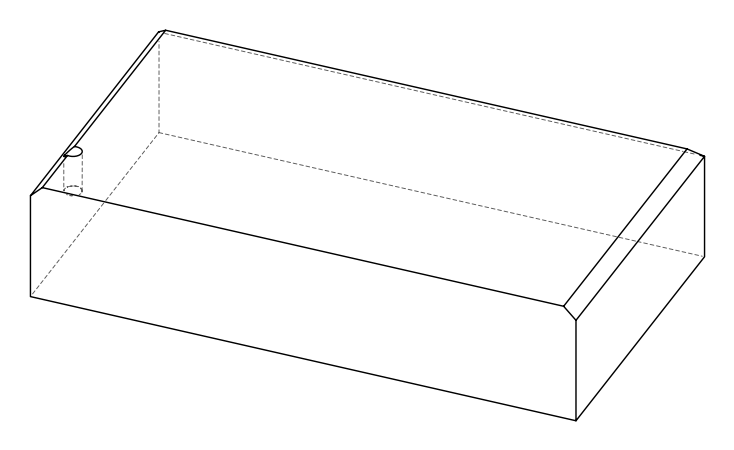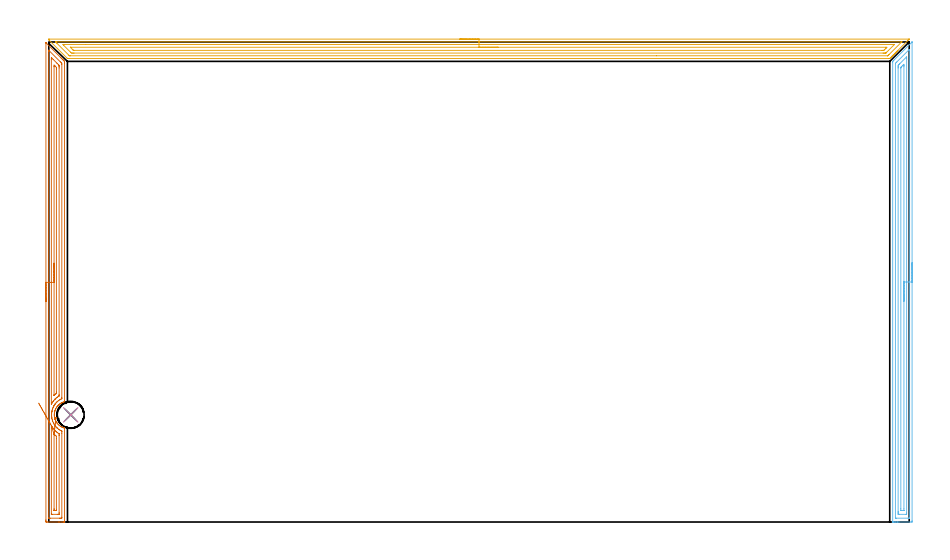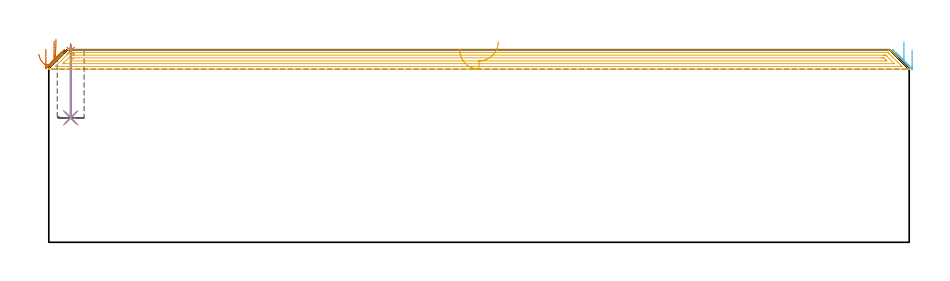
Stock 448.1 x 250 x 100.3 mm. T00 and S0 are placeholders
(PLAN: 7 operations, 4 tool changes, 30.9 min)
(1 SPOT_DRILL | STEP1POCKET | NXT0321_9005460120000 | 0.03 min | 3 mm3)
(2 DRILL_BLIND_HOLE_INTO_CENTER | STEP1POCKET | NXT0301_056 | 0.15 min | 1936 mm3)
(3 DRILL_TO_ENLARGE_BLIND_HOLE | STEP1POCKET | UGT0301_374 | 0.15 min | 2756 mm3)
(4 BORE_BLIND_HOLE | STEP1POCKET | UGT0332_064 | 0.15 min | 754 mm3)
(5 AREA_MILL | FG_CHAMFER_SURFACE | UGT0205_001 | 14.27 min | 22844 mm3)
(6 AREA_MILL_1 | FG_CHAMFER_SURFACE_1 | UGT0205_001 | 8.07 min | 12414 mm3)
(7 AREA_MILL_2 | FG_CHAMFER_SURFACE_2 | UGT0205_001 | 8.04 min | 11328 mm3)
(TOOL NXT0321_9005460120000 | NC Spot Drill, 142deg, 12mm, Carbide, Uncoated | D12 PA142 FL30 Z2)
(TOOL NXT0301_056 | Carbide Drill 8.5mm [860.1-0850-026A1-MM 2214] | D8.5 PA140 FL47 Z2)
(TOOL UGT0301_374 | Twist Drill Flat Bottom 13 mm | D13 PA180 FL101 Z2)
(TOOL UGT0332_064 | 14 mm Boring Bar Slip Fit | D14)
(TOOL UGT0205_001 | Chamfer Mill 20 x 3 x 45 deg. | D20 FL50 Z2)
(OP 1 SPOT_DRILL)
G17 G21 G94 G90
T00 M6
G54
G17 G0 G90 X11.4 Y55.8 S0 M3
G43 Z110.3 H0
G94 G81 G98 Z99.693 F250. R103.3
G80
M5
M2
(OP 2 DRILL_BLIND_HOLE_INTO_CENTER)
G17 G21 G94 G90
T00 M6
G54
G17 G0 G90 X11.4 Y55.8 S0 M3
G43 Z110.3 H1
G94 G81 G98 Z64.8 F250. R102.3
G80
M5
M2
(OP 3 DRILL_TO_ENLARGE_BLIND_HOLE)
G17 G21 G94 G90
T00 M6
G54
G17 G0 G90 X11.4 Y55.8 S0 M3
G43 Z110.3 H0
G94 G73 G98 Z64.8 F250. Q11.833 R102.3
G80
M5
M2
(OP 4 BORE_BLIND_HOLE)
G17 G21 G94 G90
T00 M6
G54
G17 G0 G90 X11.4 Y55.8 S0 M3
G43 Z110.3 H0
G94 G85 G98 Z64.8 F250. R102.3
G80
M5
M2
(OP 5 AREA_MILL)
G17 G21 G94 G90
T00 M6
G54
G17 G0 G90 X214.05 Y251.5 S1061 M3
G43 Z110.3 H0
Z100.2
G94 G1 X214.088 Z99.328 F250.
X214.202 Z98.463
X214.391 Z97.612
X214.653 Z96.78
X214.987 Z95.974
X215.39 Z95.2
X215.859 Z94.464
X216.39 Z93.772
X216.979 Z93.129
X217.622 Z92.54
X218.314 Z92.008
X219.05 Z91.54
X219.824 Z91.137
X220.63 Z90.803
X221.462 Z90.541
X222.314 Z90.352
X223.178 Z90.238
X224.05 Z90.2
X447.971
X448.073 Y251.495 Z90.203
X448.082 Y251.493 Z90.205
X448.073 Y251.472 Z90.226
X447.599 Y250.999 Z90.701
X447.212 Y250.61 Z91.087
X442.203 Y245.602 Z96.097
X442.16 Y245.558 Z96.139
X442.115 Y245.514 Z96.185
X441.907 Y245.306 Z96.393
X441.863 Y245.261 Z96.436
X441.817 Y245.216 Z96.483
X441.61 Y245.01 Z96.689
X441.565 Y244.964 Z96.733
X441.519 Y244.918 Z96.78
X441.314 Y244.713 Z96.986
X441.268 Y244.667 Z97.03
X441.221 Y244.621 Z97.078
X441.017 Y244.417 Z97.282
X440.971 Y244.37 Z97.327
X440.923 Y244.323 Z97.376
X440.721 Y244.12 Z97.579
X440.674 Y244.073 Z97.624
X440.625 Y244.025 Z97.674
X440.424 Y243.824 Z97.875
X440.377 Y243.775 Z97.922
X440.327 Y243.727 Z97.972
X440.128 Y243.527 Z98.172
X440.08 Y243.478 Z98.219
X440.03 Y243.429 Z98.27
X439.831 Y243.231 Z98.468
X439.783 Y243.181 Z98.516
X439.732 Y243.131 Z98.568
X439.535 Y242.934 Z98.765
X439.485 Y242.884 Z98.813
X439.434 Y242.833 Z98.866
X439.238 Y242.638 Z99.061
X439.188 Y242.587 Z99.11
X439.136 Y242.535 Z99.164
X438.942 Y242.342 Z99.357
X438.891 Y242.29 Z99.407
X438.838 Y242.237 Z99.462
X438.646 Y242.045 Z99.654
X438.594 Y241.992 Z99.704
X438.54 Y241.939 Z99.759
X438.426 Y241.826 Z99.873
X438.133 Y241.532 Z100.165
X438.003 Y241.405 Z100.291
X437.646 Y241.4 Z100.3
X10.454
X9.693 Y241.405 Z100.29
X9.56 Y241.54 Z100.16
X0.16 Y250.939 Z90.76
X0.01 Y251.098 Z90.594
X0.001 Y251.257 Z90.436
X0. Y251.499 Z90.199
X0.027 Y251.5 Z90.2
X0.174
X224.05
Y250.086 Z91.614
X443.972
X444.112 Y250.084 Z91.616
X444.204 Y250.081 Z91.619
X444.221 Y250.078 Z91.622
Y250.077 Z91.623
X444.209 Y250.061 Z91.639
X444.166 Y250.016 Z91.684
X444.035 Y249.884 Z91.816
X437.646 Y243.496 Z98.204
X437.339 Y243.191 Z98.509
X437.027 Y242.884 Z98.816
X436.972 Y242.833 Z98.867
X436.936 Y242.821 Z98.879
X436.892 Y242.818 Z98.882
X436.822 Y242.815 Z98.885
X316.515 Y242.814 Z98.886
X11.278 Y242.815 Z98.885
X11.138 Y242.816 Z98.884
X10.859 Y242.821 Z98.879
X10.734 Y242.827 Z98.873
X10.713 Y242.844 Z98.856
X10.669 Y242.884 Z98.816
X10.454 Y243.096 Z98.604
X4.198 Y249.352 Z92.348
X3.537 Y250.016 Z91.684
X3.494 Y250.062 Z91.638
X3.482 Y250.078 Z91.622
X3.639 Y250.081 Z91.619
X3.918 Y250.085 Z91.615
X4.058 Y250.086 Z91.614
X4.128
X224.05
Y248.672 Z93.028
X440.076 Y248.671 Z93.029
X440.327 Y248.668 Z93.032
X440.344 Y248.666 Z93.034
X440.352 Y248.662 Z93.038
X440.348 Y248.652 Z93.048
X440.341 Y248.642 Z93.058
X440.327 Y248.627 Z93.073
X436.368 Y244.667 Z97.033
X436.112 Y244.414 Z97.286
X436.025 Y244.33 Z97.37
X435.954 Y244.265 Z97.435
X435.91 Y244.235 Z97.465
X435.859 Y244.234 Z97.466
X435.403 Y244.23 Z97.47
X434.965 Y244.229 Z97.471
X434.511 Y244.228 Z97.472
X13.135 Y244.229 Z97.471
X12.68
X12.241 Y244.232 Z97.468
X11.78 Y244.235 Z97.465
X11.348 Y244.652 Z97.048
X11.332 Y244.667 Z97.033
X7.773 Y248.226 Z93.474
X7.34 Y248.665 Z93.035
X7.773 Y248.668 Z93.032
X8.228 Y248.671 Z93.029
X19.195 Y248.672 Z93.028
X224.05
Y247.257 Z94.443
X435.944
X436.484 Y247.25 Z94.45
X436.223 Y246.978 Z94.722
X436.069 Y246.819 Z94.881
X435.859 Y246.607 Z95.093
X435.701 Y246.45 Z95.25
X435.332 Y246.084 Z95.616
X434.965 Y245.724 Z95.976
X434.875 Y245.649 Z96.051
X434.071 Y245.643 Z96.057
X433.987
X13.05
X12.849 Y245.647 Z96.053
X12.827 Y245.649 Z96.051
X12.787 Y245.674 Z96.026
X12.652 Y245.802 Z95.898
X12.486 Y245.964 Z95.736
X12.241 Y246.207 Z95.493
X11.348 Y247.101 Z94.599
X11.254 Y247.197 Z94.503
X11.229 Y247.225 Z94.475
X11.212 Y247.247 Z94.453
X11.241 Y247.25 Z94.45
X11.348 Y247.255 Z94.445
X11.432 Y247.257 Z94.443
X224.05
X224.922 Z94.481
X225.787 Z94.595
X226.638 Z94.783
X227.47 Z95.046
X228.276 Z95.38
X229.05 Z95.782
X229.786 Z96.251
X230.478 Z96.782
X231.121 Z97.372
X231.71 Z98.015
X232.242 Z98.707
X232.71 Z99.443
X233.113 Z100.216
X233.447 Z101.022
X233.709 Z101.854
X233.898 Z102.706
X234.012 Z103.571
X234.05 Z104.443
G0 Z110.3
M5
M2
(OP 6 AREA_MILL_1)
G17 G21 G94 G90
T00 M6
G54
G17 G0 G90 X449.6 Y135. S1061 M3
G43 Z110.3 H0
Z100.2
G94 G1 Y134.962 Z99.328 F250.
Y134.848 Z98.464
Y134.659 Z97.612
Y134.397 Z96.78
Y134.063 Z95.974
Y133.66 Z95.2
Y133.192 Z94.464
Y132.66 Z93.772
Y132.071 Z93.129
Y131.428 Z92.54
Y130.736 Z92.009
Y130. Z91.54
Y129.226 Z91.137
Y128.42 Z90.803
Y127.588 Z90.541
Y126.737 Z90.352
Y125.872 Z90.238
Y125. Z90.2
X449.599 Y0.596 Z90.201
X449.595 Y0.008 Z90.202
X449.594 Y0.005 Z90.204
X449.008 Y0. Z90.79
X442.767 Z97.027
X442.176 Z97.621
X441.875 Z97.921
X441.284 Z98.512
X440.984 Z98.811
X440.383 Z99.416
X440.092 Z99.707
X439.899 Z99.9
X439.549 Z100.242
X439.5 Z100.29
Y0.005 Z100.291
Y0.149 Z100.3
X439.502 Y239.594 Z100.298
X439.507 Y239.852 Z100.289
X439.509 Y239.909 Z100.285
X439.665 Y240.067 Z100.131
X440.071 Y240.471 Z99.729
X449.301 Y249.701 Z90.498
X449.453 Y249.855 Z90.343
X449.598 Y249.998 Z90.2
X449.599 Z90.199
X449.6 Y249.897 Z90.2
Y125.
X448.186 Z91.614
Y2.31
X448.179 Y2.016 Z91.621
X448.162 Y2.01 Z91.638
X448.116 Y2.007 Z91.684
X447.603 Y2.001 Z92.197
X441.363 Z98.437
X440.984 Y2.006 Z98.816
X440.931 Y2.009 Z98.869
X440.921 Y2.011 Z98.879
X440.918 Y2.078 Z98.882
X440.916 Y2.171 Z98.884
X440.914 Y2.449 Z98.886
X440.917 Y238.703 Z98.883
X440.918 Y238.768 Z98.882
X440.923 Y238.836 Z98.877
X440.927 Y238.866 Z98.873
X440.941 Y238.883 Z98.859
X440.984 Y238.931 Z98.816
X441.314 Y239.264 Z98.486
X441.644 Y239.594 Z98.156
X448.001 Y245.951 Z91.799
X448.116 Y246.064 Z91.684
X448.156 Y246.1 Z91.644
X448.178 Y246.118 Z91.622
X448.181 Y246.045 Z91.619
X448.185 Y245.906 Z91.615
Y245.837
X448.186 Y245.767 Z91.614
Y125.
X446.772 Z93.028
X446.771 Y4.617 Z93.029
X446.768 Y4.163 Z93.032
X446.765 Y4.055 Z93.035
X446.762 Y4.01 Z93.038
X446.659 Y4.006 Z93.141
X446.495 Y4.001 Z93.305
X442.929 Z96.871
X442.767 Y4.004 Z97.033
X442.604 Y4.01 Z97.196
X442.335 Y4.027 Z97.465
X442.333 Y4.163 Z97.467
X442.33 Y4.6 Z97.47
X442.329 Y5.055 Z97.471
X442.328 Y5.494 Z97.472
X442.331 Y236.464 Z97.469
X442.332 Y236.919 Z97.468
X442.333 Y237.353 Z97.467
X442.338 Y237.811 Z97.462
X442.544 Y238.033 Z97.256
X442.767 Y238.264 Z97.033
X442.985 Y238.485 Z96.815
X443.201 Y238.703 Z96.599
X446.77 Y242.27 Z93.03
X446.771 Y241.378 Z93.029
X446.772 Y125. Z93.028
X445.357 Z94.443
Y6.839
X445.352 Y6.036 Z94.448
X445.351 Y6.014 Z94.449
X445.335 Y6.01 Z94.465
X445.283 Y6.005 Z94.517
X445.179 Y6.002 Z94.621
X444.106 Y6. Z95.694
X443.911 Y6.001 Z95.889
X443.813 Y6.004 Z95.987
X443.765 Y6.009 Z96.035
X443.749 Y6.012 Z96.051
X443.743 Y6.839 Z96.057
X443.745 Y236.43 Z96.055
X443.747 Y236.631 Z96.053
X443.749 Y236.731 Z96.051
X443.752 Y236.778 Z96.048
X443.769 Y236.809 Z96.031
X443.871 Y236.919 Z95.929
X444.209 Y237.26 Z95.591
X444.55 Y237.602 Z95.25
X444.759 Y237.811 Z95.041
X444.855 Y237.905 Z94.945
X445.103 Y238.149 Z94.697
X445.339 Y238.379 Z94.461
X445.355 Y237.898 Z94.445
X445.356 Y237.811 Z94.444
X445.357 Y237.115 Z94.443
Y125.
Y124.128 Z94.481
Y123.264 Z94.595
Y122.412 Z94.783
Y121.58 Z95.046
Y120.774 Z95.38
Y120. Z95.782
Y119.264 Z96.251
Y118.572 Z96.782
Y117.929 Z97.372
Y117.34 Z98.015
Y116.809 Z98.707
Y116.34 Z99.443
Y115.937 Z100.216
Y115.603 Z101.022
Y115.341 Z101.854
Y115.152 Z102.706
Y115.038 Z103.571
Y115. Z104.443
G0 Z110.3
M5
M2
(OP 7 AREA_MILL_2)
G17 G21 G94 G90
T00 M6
G54
G17 G0 G90 X-1.5 Y114.8 S1061 M3
G43 Z110.3 H0
Z100.6
G94 G1 Y114.838 Z99.728 F250.
Y114.952 Z98.864
Y115.141 Z98.012
Y115.403 Z97.18
Y115.737 Z96.374
Y116.14 Z95.6
Y116.609 Z94.864
Y117.14 Z94.172
Y117.729 Z93.529
Y118.372 Z92.94
Y119.064 Z92.408
Y119.8 Z91.94
Y120.574 Z91.537
Y121.38 Z91.203
Y122.212 Z90.941
Y123.064 Z90.752
Y123.929 Z90.638
Y124.8 Z90.6
Y249.577
X-1.498 Y249.59 Z90.602
X-1.495 Y249.591 Z90.604
X-1.477 Y249.577 Z90.622
X-1.437 Y249.538 Z90.662
X-1.055 Y249.157 Z91.042
X6.064 Y242.036 Z98.164
X6.433 Y241.668 Z98.53
X6.91 Y241.19 Z99.01
X7.16 Y240.941 Z99.258
X7.314 Y240.788 Z99.41
X7.465 Y240.637 Z99.562
X7.607 Y240.494 Z99.705
X7.755 Y240.347 Z99.85
X7.899 Y240.202 Z99.997
X8.053 Y240.048 Z100.151
X8.195 Y239.907 Z100.291
X8.202 Y239.9 Z100.298
X8.201 Y239.824
X8.2 Y239.183 Z100.3
Y63.142
X8.205 Y62.653 Z100.295
X7.766 Y62.515 Z99.866
X7.478 Y62.416 Z99.576
X7.314 Y62.354 Z99.412
X7.195 Y62.308 Z99.293
X7.101 Y62.263 Z99.2
X6.874 Y62.151 Z98.969
X6.745 Y62.088 Z98.844
X6.602 Y62.018 Z98.7
X6.509 Y61.965 Z98.608
X6.433 Y61.921 Z98.53
X6.377 Y61.889 Z98.476
X6.158 Y61.763 Z98.257
X5.726 Y61.477 Z97.826
X5.642 Y61.416 Z97.742
X5.239 Y61.074 Z97.337
X5.112 Y60.956 Z97.211
X4.85 Y60.712 Z96.95
X4.672 Y60.523 Z96.771
X4.316 Y60.084 Z96.415
X4.231 Y59.967 Z96.328
X3.984 Y59.63 Z96.083
X3.727 Y59.181 Z95.823
X3.499 Y58.737 Z95.598
X3.318 Y58.294 Z95.413
X3.16 Y57.845 Z95.255
X3.145 Y57.796 Z95.239
X3.1 Y57.654 Z95.197
X3.019 Y57.305 Z95.116
X2.987 Y57.138 Z95.085
X2.953 Y56.952 Z95.048
X2.947 Y56.902 Z95.041
X2.895 Y56.506 Z94.992
X2.878 Y56.265 Z94.975
X2.866 Y56.059 Z94.958
X2.867 Y55.803 Z94.953
X2.865 Y55.677 Z94.954
X2.864 Y55.613 Z94.956
X2.89 Y55.166 Z94.984
X2.896 Y55.115 Z94.99
X2.943 Y54.719 Z95.04
X2.967 Y54.585 Z95.065
X3.024 Y54.274 Z95.122
X3.1 Y53.946 Z95.197
X3.189 Y53.662 Z95.284
X3.253 Y53.477 Z95.349
X3.286 Y53.381 Z95.383
X3.308 Y53.329 Z95.404
X3.471 Y52.931 Z95.57
X3.494 Y52.882 Z95.594
X3.683 Y52.488 Z95.78
X3.823 Y52.234 Z95.922
X3.975 Y51.987 Z96.073
X4.077 Y51.84 Z96.177
X4.103 Y51.802 Z96.203
X4.231 Y51.62 Z96.327
X4.248 Y51.595 Z96.345
X4.539 Y51.235 Z96.639
X4.59 Y51.178 Z96.69
X4.85 Y50.888 Z96.95
X5.034 Y50.703 Z97.134
X5.096 Y50.649 Z97.196
X5.375 Y50.406 Z97.473
X5.727 Y50.13 Z97.824
X6.186 Y49.81 Z98.284
X6.28 Y49.755 Z98.378
X6.392 Y49.689 Z98.49
X6.433 Y49.667 Z98.531
X6.602 Y49.576 Z98.701
X6.86 Y49.453 Z98.96
X7.036 Y49.369 Z99.136
X7.477 Y49.187 Z99.577
X7.755 Y49.092 Z99.854
X7.844 Y49.062 Z99.943
X7.946 Y49.032 Z100.045
X8.202 Y48.948 Z100.298
X8.2 Y48.867 Z100.3
Y0.168
X8.205 Y0.01 Z100.295
X8.198 Y0.008 Z100.289
X7.857 Y0. Z99.957
X7.552 Z99.652
X6.874 Z98.969
X5.654 Z97.751
X5.112 Z97.206
X-0.784 Z91.313
X-1.055 Y0.002 Z91.042
X-1.277 Y0.005 Z90.82
X-1.492 Y0.01 Z90.606
X-1.495 Y0.173 Z90.603
X-1.499 Y0.619 Z90.601
X-1.5 Y1.07 Z90.6
Y124.8
X-0.086 Z92.014
X-0.085 Y245.318 Z92.015
X-0.079 Y245.716 Z92.021
X-0.059 Y245.702 Z92.041
X-0.022 Y245.669 Z92.078
X0.013 Y245.636 Z92.113
X0.243 Y245.408 Z92.343
X5.993 Y239.657 Z98.093
X6.493 Y239.154 Z98.593
X6.663 Y238.975 Z98.763
X6.779 Y238.848 Z98.879
X6.785 Y238.261 Z98.885
X6.786 Y64.943 Z98.886
X6.784 Y64.541 Z98.884
X6.781 Y64.34 Z98.881
X6.779 Y64.246 Z98.879
X6.722 Y64.203 Z98.822
X6.426 Y64.049 Z98.526
X6.14 Y63.901 Z98.24
X5.993 Y63.819 Z98.093
X5.578 Y63.577 Z97.678
X5.112 Y63.273 Z97.212
X5.043 Y63.226 Z97.143
X4.951 Y63.156 Z97.051
X4.561 Y62.821 Z96.661
X4.231 Y62.523 Z96.331
X4.098 Y62.397 Z96.198
X3.965 Y62.263 Z96.065
X3.674 Y61.934 Z95.774
X3.35 Y61.537 Z95.45
X3.277 Y61.443 Z95.377
X3.223 Y61.369 Z95.323
X2.912 Y60.92 Z95.012
X2.649 Y60.476 Z94.749
X2.609 Y60.405 Z94.709
X2.584 Y60.359 Z94.684
X2.469 Y60.131 Z94.569
X2.292 Y59.762 Z94.392
X2.218 Y59.582 Z94.318
X2.037 Y59.127 Z94.137
X1.882 Y58.689 Z93.982
X1.841 Y58.561 Z93.941
X1.812 Y58.462 Z93.912
X1.648 Y57.796 Z93.748
X1.642 Y57.768 Z93.742
X1.637 Y57.746 Z93.737
X1.588 Y57.482 Z93.688
X1.519 Y56.972 Z93.619
X1.512 Y56.902 Z93.612
X1.456 Y56.143 Z93.556
X1.454 Y56.009 Z93.554
X1.453 Y55.635 Z93.553
X1.468 Y55.238 Z93.568
X1.477 Y55.115 Z93.577
X1.514 Y54.711 Z93.614
X1.569 Y54.241 Z93.669
X1.572 Y54.222 Z93.672
X1.588 Y54.135 Z93.688
X1.761 Y53.329 Z93.861
X1.829 Y53.085 Z93.929
X2.046 Y52.435 Z94.146
X2.39 Y51.622 Z94.49
X2.428 Y51.542 Z94.528
X2.469 Y51.46 Z94.569
X2.754 Y50.939 Z94.854
X2.933 Y50.649 Z95.033
X3.35 Y50.06 Z95.45
X3.598 Y49.755 Z95.698
X3.897 Y49.416 Z95.997
X4.231 Y49.068 Z96.331
X4.336 Y48.969 Z96.436
X4.457 Y48.862 Z96.557
X5.112 Y48.339 Z97.212
X5.65 Y47.968 Z97.75
X5.993 Y47.774 Z98.093
X6.387 Y47.569 Z98.487
X6.63 Y47.454 Z98.73
X6.696 Y47.422 Z98.796
X6.766 Y47.387 Z98.866
X6.779 Y47.317 Z98.879
X6.784 Y47.167 Z98.884
X6.785 Y47.075 Z98.885
X6.786 Y46.271 Z98.886
X6.785 Y2.496 Z98.885
X6.784 Y2.405 Z98.884
X6.779 Y2.013 Z98.879
X6.389 Y2.004 Z98.489
X5.993 Y2.001 Z98.093
X5.512 Y2. Z97.612
X0.707 Y2.001 Z92.807
X0.222 Y2.003 Z92.322
X0.011 Y2.01 Z92.111
X-0.079 Y2.039 Z92.021
X-0.084 Y2.314 Z92.016
X-0.085 Y2.405 Z92.015
X-0.086 Y124.8 Z92.014
X1.328 Z93.428
X1.329 Y241.203 Z93.429
X1.334 Y241.834 Z93.434
X1.335 Y241.846 Z93.435
X1.358 Y241.834 Z93.458
X1.588 Y241.61 Z93.688
X2.26 Y240.941 Z94.36
X4.231 Y238.97 Z96.331
X4.939 Y238.261 Z97.039
X5.112 Y238.084 Z97.212
X5.286 Y237.903 Z97.386
X5.364 Y237.801 Z97.464
X5.367 Y237.63 Z97.467
X5.37 Y237.367 Z97.47
X5.371 Y237.105 Z97.471
Y236.474
Y66.467
X5.369 Y65.836 Z97.469
X5.367 Y65.705 Z97.467
X5.365 Y65.645 Z97.465
X5.33 Y65.615 Z97.43
X5.112 Y65.473 Z97.212
X4.794 Y65.265 Z96.894
X4.311 Y64.943 Z96.411
X4.266 Y64.908 Z96.366
X4.231 Y64.879 Z96.331
X3.79 Y64.497 Z95.89
X3.35 Y64.103 Z95.45
X3.322 Y64.077 Z95.422
X3.294 Y64.049 Z95.394
X2.897 Y63.615 Z94.997
X2.505 Y63.156 Z94.605
X2.489 Y63.136 Z94.589
X2.469 Y63.111 Z94.569
X2.116 Y62.621 Z94.216
X1.863 Y62.263 Z93.963
X1.759 Y62.089 Z93.859
X1.588 Y61.797 Z93.688
X1.436 Y61.523 Z93.536
X1.351 Y61.369 Z93.451
X1.342 Y61.361 Z93.442
X1.334 Y61.356 Z93.434
X1.332 Y61.369 Z93.432
X1.33 Y61.387 Z93.43
X1.329 Y61.632 Z93.429
X1.328 Y124.8 Z93.428
X2.743 Z94.843
Y237.089
X2.745 Y237.367 Z94.845
X2.75 Y237.976 Z94.85
X3.35 Y237.4 Z95.45
X3.383 Y237.367 Z95.483
X3.95 Y236.759 Z96.05
X3.953 Y236.474 Z96.053
X3.957 Y235.859 Z96.057
X3.956 Y67.623 Z96.056
X3.953 Y67.012 Z96.053
X3.95 Y66.943 Z96.05
X3.906 Y66.901 Z96.006
X3.678 Y66.73 Z95.778
X3.494 Y66.583 Z95.594
X3.35 Y66.464 Z95.45
X3.015 Y66.176 Z95.115
X2.827 Y66.011 Z94.927
X2.779 Y65.971 Z94.879
X2.755 Y65.954 Z94.855
X2.75 Y65.975 Z94.85
X2.746 Y66.158 Z94.846
X2.743 Y66.452 Z94.843
Y124.8
Y125.672 Z94.881
Y126.537 Z94.995
Y127.388 Z95.183
Y128.22 Z95.446
Y129.026 Z95.78
Y129.8 Z96.182
Y130.536 Z96.651
Y131.228 Z97.182
Y131.871 Z97.772
Y132.461 Z98.415
Y132.992 Z99.107
Y133.46 Z99.843
Y133.863 Z100.616
Y134.197 Z101.422
Y134.459 Z102.254
Y134.648 Z103.106
Y134.762 Z103.971
Y134.8 Z104.843
G0 Z110.3
X-5.275 Y61.899
Z97.975
G1 X-5.068 Y61.534 Z97.21
X-4.829 Y61.112 Z96.485
X-4.56 Y60.637 Z95.805
X-4.262 Y60.112 Z95.175
X-3.939 Y59.542 Z94.599
X-3.592 Y58.929 Z94.084
X-3.224 Y58.281 Z93.631
X-2.838 Y57.6 Z93.245
X-2.437 Y56.893 Z92.929
X-2.023 Y56.164 Z92.685
X-1.601 Y55.42 Z92.515
X-1.174 Y54.665 Z92.42
X-0.743 Y53.907 Z92.401
X-0.314 Y53.15 Z92.458
X0.111 Y52.4 Z92.591
X0.529 Y51.662 Z92.799
X0.937 Y50.944 Z93.079
X1.331 Y50.249 Z93.431
X1.39 Y50.145 Z93.49
X1.588 Y49.787 Z93.688
X1.627 Y49.715 Z93.727
X1.871 Y49.327 Z93.971
X2.034 Y49.09 Z94.134
X2.195 Y48.862 Z94.295
X2.469 Y48.493 Z94.569
X2.913 Y47.968 Z95.013
X3.35 Y47.502 Z95.45
X3.824 Y47.075 Z95.924
X4.231 Y46.747 Z96.331
X4.544 Y46.505 Z96.644
X5.003 Y46.182 Z97.103
X5.112 Y46.114 Z97.212
X5.276 Y46.016 Z97.376
X5.344 Y45.967 Z97.444
X5.365 Y45.945 Z97.465
X5.367 Y45.923 Z97.467
X5.371 Y45.288 Z97.471
Y45.025
Y4.823
X5.367 Y4.192 Z97.467
X5.364 Y4.062 Z97.464
X5.359 Y4.009 Z97.459
X5.297 Y4.004 Z97.397
X5.112 Y4.002 Z97.212
X4.42 Y4. Z96.52
X1.777 Z93.877
X1.588 Z93.688
X1.399 Y4.002 Z93.499
X1.345 Y4.006 Z93.445
X1.334 Y4.01 Z93.434
X1.332 Y4.014 Z93.432
X1.33 Y4.034 Z93.43
X1.329 Y4.104 Z93.429
X1.328 Y4.192 Z93.428
X1.329 Y50.176 Z93.429
X1.33 Y50.249 Z93.43
X2.748 Y45.644 Z94.848
X2.756 Y45.642 Z94.856
X3.177 Y45.288 Z95.277
X3.35 Y45.15 Z95.45
X3.953 Y44.676 Z96.053
X3.956 Y44.674 Z96.056
X3.957 Y43.501 Z96.057
Y6.257
X3.954 Y6.051 Z96.054
X3.952 Y6.018 Z96.052
X3.949 Y6.01 Z96.049
X3.941 Y6.007 Z96.041
X3.888 Y6.002 Z95.988
X3.78 Y6.001 Z95.88
X3.35 Y6. Z95.45
X2.918 Y6.002 Z95.018
X2.815 Y6.005 Z94.915
X2.765 Y6.01 Z94.865
X2.749 Y6.013 Z94.849
X2.748 Y6.029 Z94.848
X2.745 Y6.133 Z94.845
X2.743 Y6.595 Z94.843
Y6.872
Y45.485
X2.744 Y45.583 Z94.844
X2.747 Y45.631 Z94.847
X2.748 Y45.644 Z94.848
X2.842 Y46.502 Z94.981
X2.935 Y47.344 Z95.188
X3.025 Y48.165 Z95.468
X3.112 Y48.959 Z95.819
X3.196 Y49.72 Z96.238
X3.275 Y50.441 Z96.722
X3.349 Y51.117 Z97.268
X3.418 Y51.744 Z97.871
X3.481 Y52.316 Z98.527
X3.537 Y52.829 Z99.23
X3.586 Y53.279 Z99.976
X3.628 Y53.663 Z100.758
X3.663 Y53.978 Z101.571
X3.69 Y54.221 Z102.408
X3.708 Y54.39 Z103.264
X3.719 Y54.485 Z104.131
X3.721 Y54.504 Z105.003
X3.715 Y54.448 Z105.874
G0 Z110.3
M5
M2
